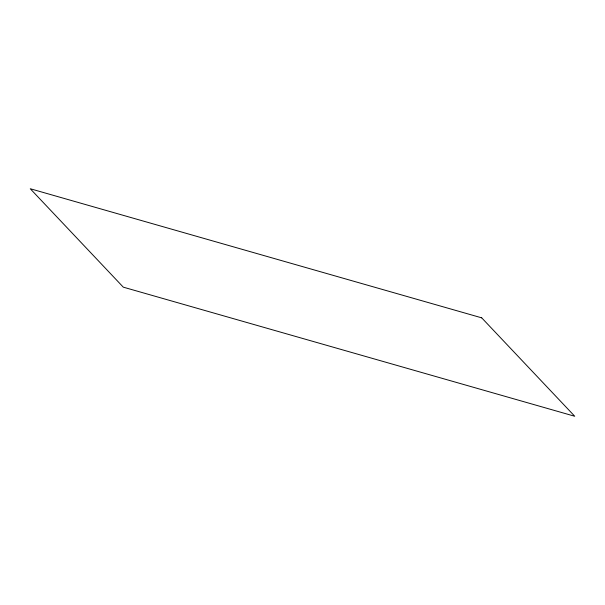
<?xml version="1.0" encoding="UTF-8"?>
<svg xmlns="http://www.w3.org/2000/svg" width="605" height="605" viewBox="0 0 605 605"><rect width="100%" height="100%" fill="white"/><g stroke="black" fill="none" stroke-linecap="round" stroke-linejoin="round"><path stroke-width="0.91" d="M481.709 317.844L30.25 188.737L123.291 287.156L574.75 416.263L481.709 317.844"/></g></svg>
